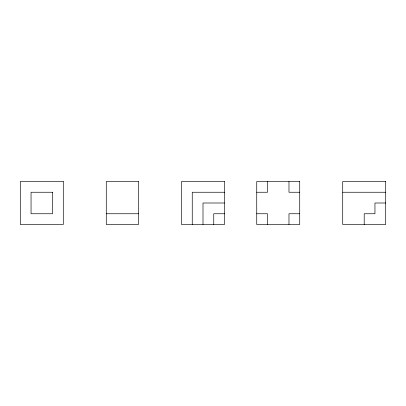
<?xml version="1.0" encoding="UTF-8"?>
<svg xmlns="http://www.w3.org/2000/svg" width="406" height="406" viewBox="0 0 406 406"><rect width="100%" height="100%" fill="white"/><g stroke="black" fill="none" stroke-linecap="round" stroke-linejoin="round"><path stroke-width="0.61" d="M224.493 192.251L192.251 192.251L192.251 224.493M256.734 192.251L267.483 192.251L267.483 181.507M299.724 192.251L288.976 192.251L288.976 181.507M342.71 192.251L385.7 192.251M224.493 203L203 203L203 224.493M385.7 203L374.951 203L374.951 213.749L364.207 213.749L364.207 224.493M106.276 213.749L138.517 213.749M224.493 213.749L213.749 213.749L213.749 224.493M256.734 213.749L267.483 213.749L267.483 224.493M299.724 213.749L288.976 213.749L288.976 224.493M63.29 181.507L20.3 181.507L20.3 224.493L63.29 224.493L63.29 181.507M138.517 181.507L106.276 181.507L106.276 224.493L138.517 224.493L138.517 181.507M224.493 181.507L181.507 181.507L181.507 224.493L224.493 224.493L224.493 181.507M299.724 181.507L256.734 181.507L256.734 224.493L299.724 224.493L299.724 181.507M385.7 181.507L342.71 181.507L342.71 224.493L385.7 224.493L385.7 181.507M52.541 192.251L31.049 192.251L31.049 213.749L52.541 213.749L52.541 192.251"/></g></svg>
